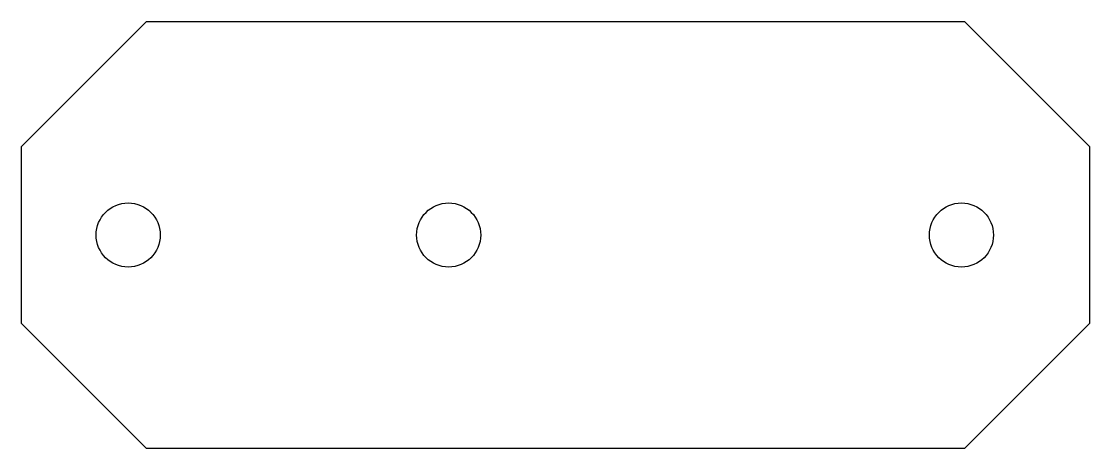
# Model space of a CAD drawing. Header units: millimetres. Extents: x 179.2 to 229.2, y -68.9 to -48.9.
import ezdxf

# ---------------------------------------------------------------- set-up
doc = ezdxf.new("R2010")
doc.units = ezdxf.units.MM
doc.layers.get('0').update_dxf_attribs({"linetype": 'CONTINUOUS'})

msp = doc.modelspace()

# ---------------------------------------------------------------- linework, layer by layer
msp.add_lwpolyline([(223.34, -48.94), (229.198, -54.797), (229.198, -63.082), (223.34, -68.94), (185.056, -68.94), (179.198, -63.082), (179.198, -54.797), (185.056, -48.94)], close=True)
for centre in [(184.198, -58.94), (199.198, -58.94), (223.198, -58.94)]:
    msp.add_circle(centre, 1.5)

doc.saveas('drawing.dxf')
